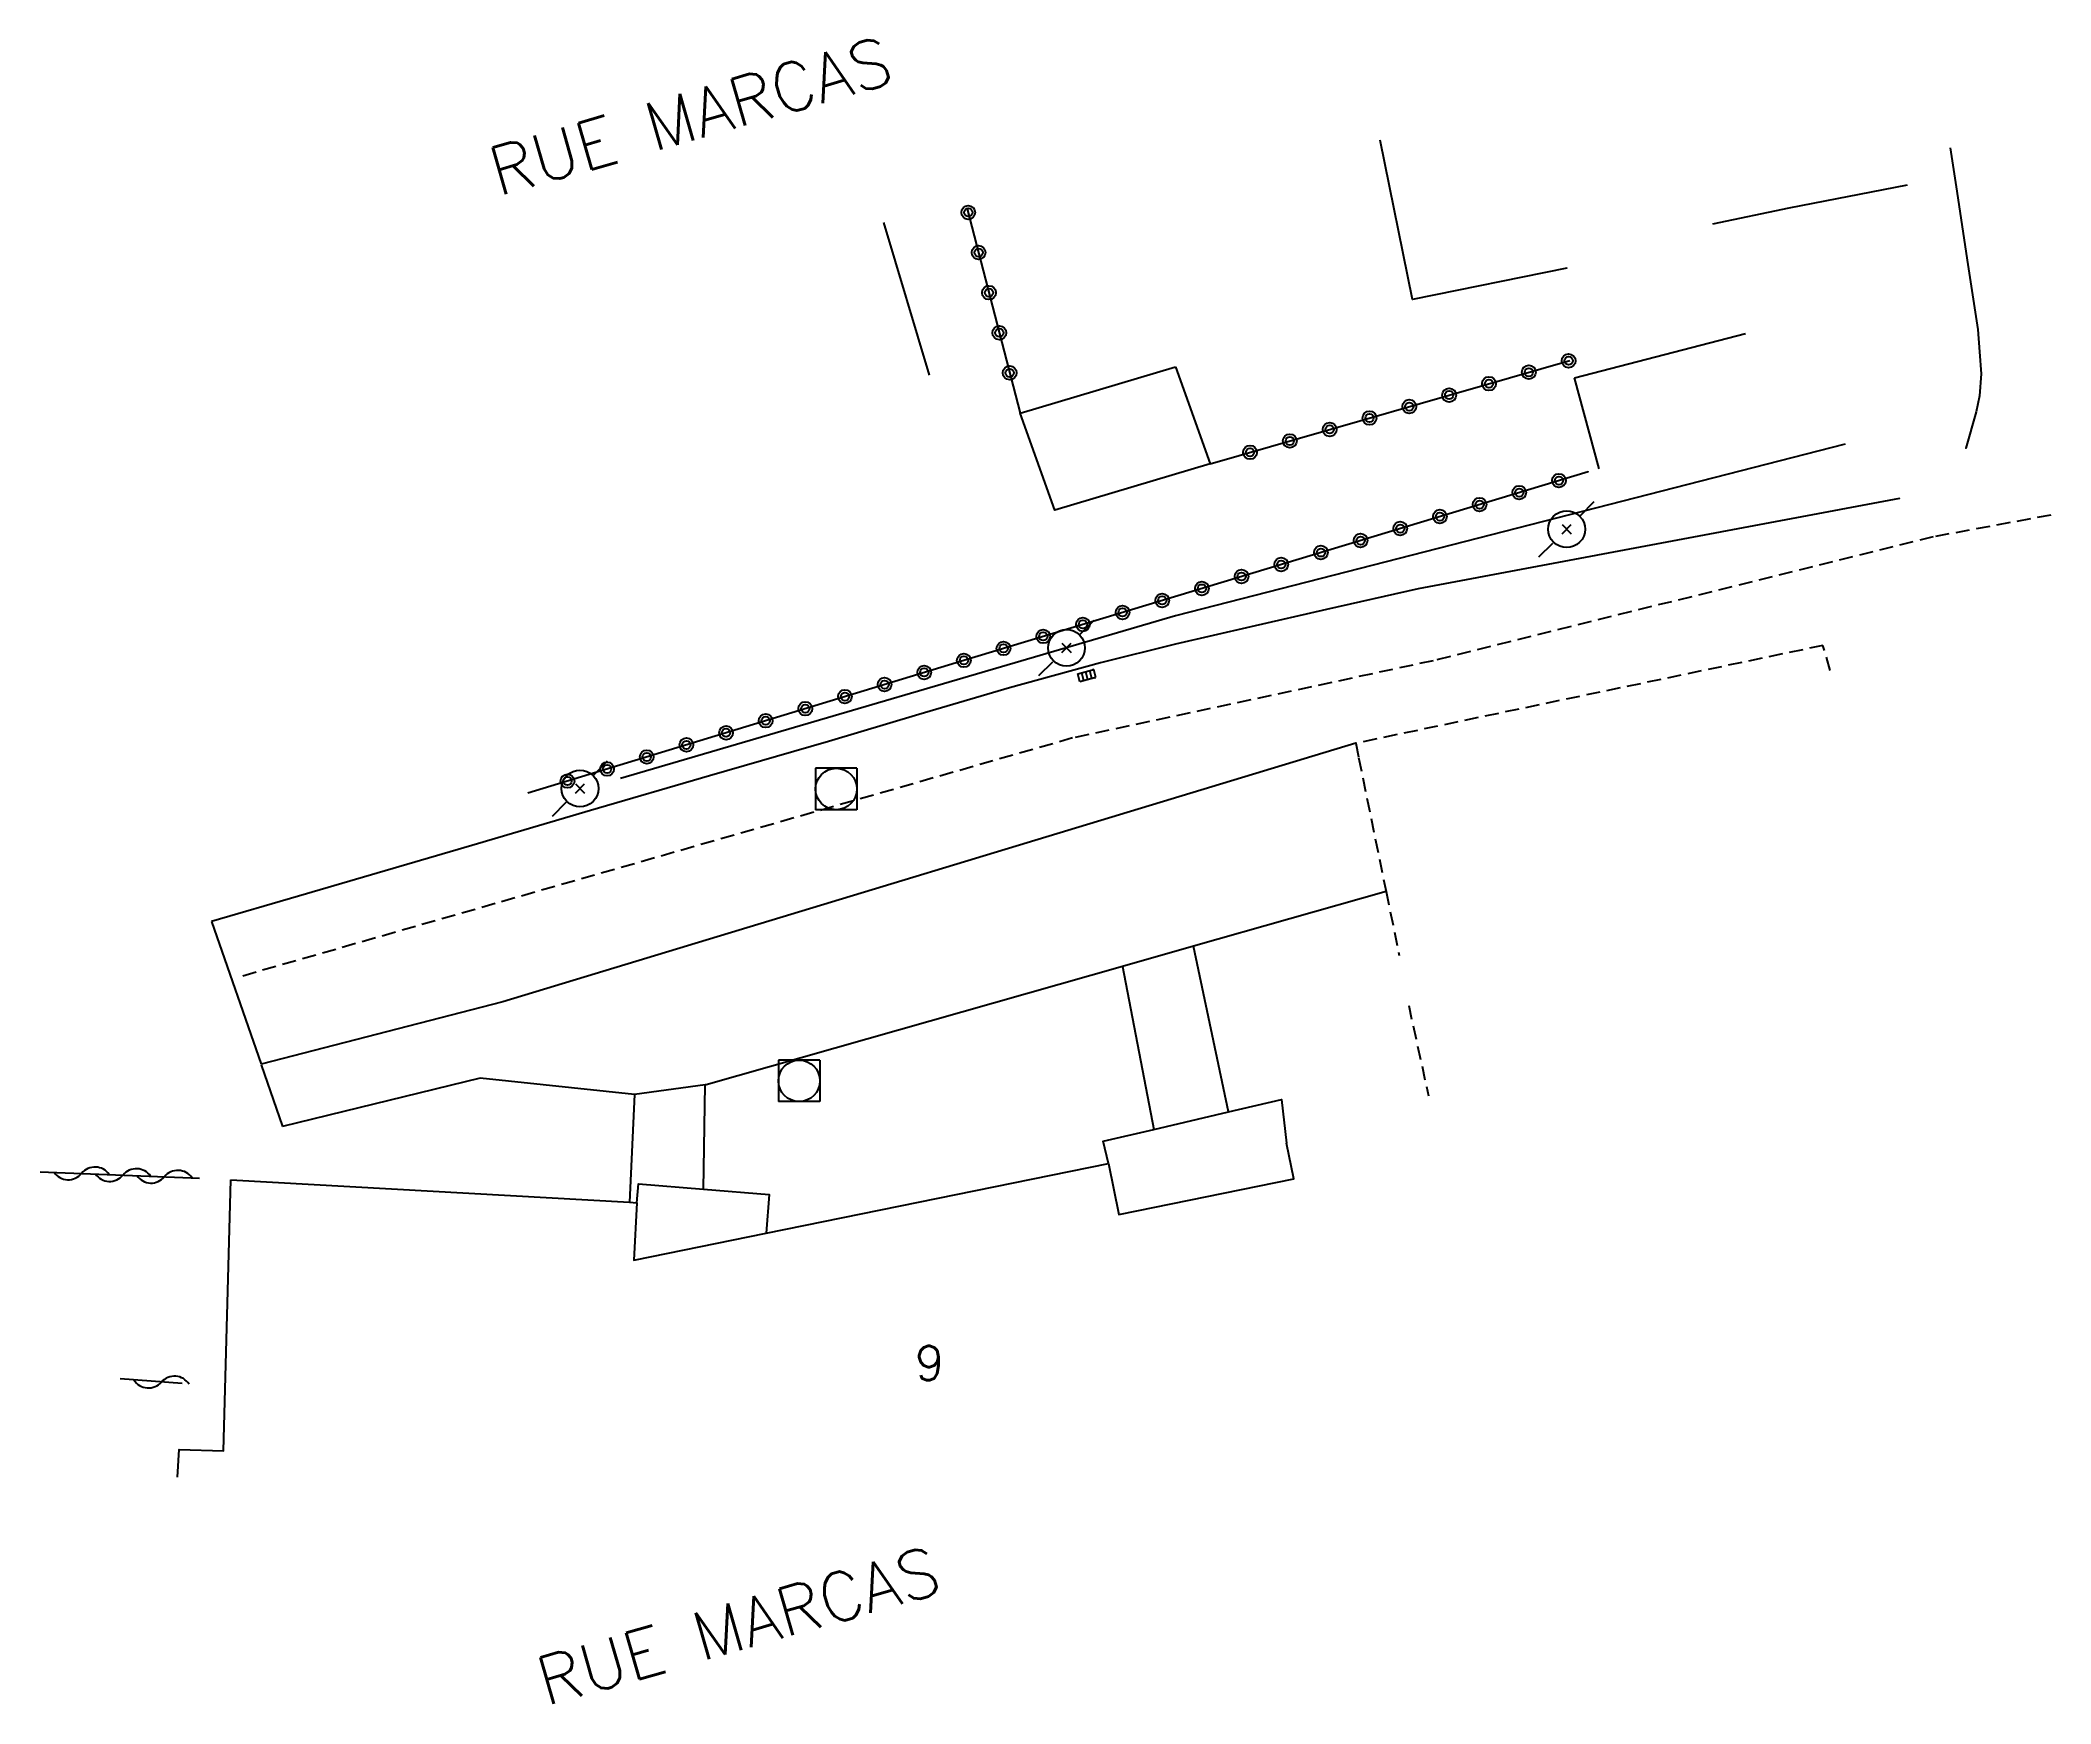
# Model space of a CAD drawing. Header units: millimetres. Extents: x 128000 to 128982, y 140190 to 140897.
# Drawn here: x 128908.7 to 128981.5, y 140215.4 to 140275.7 of the extents above.
import ezdxf
from ezdxf.enums import TextEntityAlignment as Align

# ---------------------------------------------------------------- set-up
doc = ezdxf.new("R2010")
doc.units = ezdxf.units.MM
doc.linetypes.add('DASHED', pattern=[0.75, 0.5, -0.25])
doc.layers.get('0').update_dxf_attribs({"linetype": 'CONTINUOUS'})
for name, color, linetype in [('W0001', 6, 'DASHED'), ('W0006', 2, 'CONTINUOUS'), ('W0008', 7, 'CONTINUOUS'), ('W0014', 7, 'CONTINUOUS'), ('W0017', 7, 'CONTINUOUS'), ('W0101', 7, 'CONTINUOUS'), ('W0104', 1, 'CONTINUOUS'), ('W0112', 1, 'DASHED'), ('W0303', 7, 'CONTINUOUS'), ('W0310', 3, 'CONTINUOUS'), ('W0323', 7, 'CONTINUOUS'), ('W0401', 7, 'CONTINUOUS'), ('W0420', 7, 'CONTINUOUS'), ('W0473', 7, 'CONTINUOUS'), ('W0989', 7, 'CONTINUOUS'), ('W0991', 7, 'CONTINUOUS')]:
    doc.layers.add(name, color=color, linetype=linetype)
doc.styles.get("Standard").update_dxf_attribs({"font": 'romans.shx', "width": 0.85})

# ---------------------------------------------------------------- blocks, each defined once
blk = doc.blocks.new('T473')
for p, q in [((0.500001, 0.500001), (1.000002, 1.000002)), ((-0.166667, 0.166667), (0.166667, -0.166667)), ((-0.166667, -0.166667), (0.166667, 0.166667)), ((-1.000002, -1.000002), (-0.500001, -0.500001))]:
    blk.add_line(p, q)
blk.add_ellipse((0, 0), major_axis=(0.471405, 0.471405), ratio=1, start_param=5.497787144, end_param=11.780972451)
blk = doc.blocks.new('T401')
for p, q in [((-0.3, 0.3), (0, 0.3)), ((-0.3, -0.25), (-0.3, 0.3)), ((-0.3, 0.15), (0, 0.15)), ((-0.3, 0), (0, 0)), ((0, 0.3), (0, -0.25)), ((-0.3, -0.15), (0, -0.15)), ((-0.3, -0.25), (-0.3, -0.3)), ((-0.3, -0.3), (0, -0.3)), ((0, -0.3), (0, -0.25))]:
    blk.add_line(p, q)
blk = doc.blocks.new('T420')
for p, q in [((0.75, 0.75), (-0.75, 0.75)), ((-0.75, 0.75), (-0.75, -0.75)), ((0.75, 0.75), (0.75, -0.75)), ((0.75, -0.75), (-0.75, -0.75))]:
    blk.add_line(p, q)
blk.add_ellipse((0, 0), major_axis=(-0.53, 0.53), ratio=1, start_param=3.926991, end_param=10.210176)
blk = doc.blocks.new('t310o')
at = {"color": 0, "linetype": 'Continuous'}
for centre, start, end in [((-0.5, 0.375), 216.8699, 323.1304), ((0.5, -0.375), 36.8699, 143.1303)]:
    blk.add_arc(centre, 0.625, start, end, dxfattribs=at)
blk = doc.blocks.new('t323o')
at = {"color": 0, "linetype": 'Continuous'}
for radius in [0.25, 0.15]:
    blk.add_circle((0, 0), radius, dxfattribs=at)

msp = doc.modelspace()

# ---------------------------------------------------------------- linework, layer by layer
at = {"layer": 'W0001'}
msp.add_lwpolyline([(128981.516, 140258.472), (128977.256, 140257.682), (128959.161, 140253.197), (128946.113, 140250.401), (128916.075, 140241.78)], dxfattribs=at)
at = {"layer": 'W0006'}
for points in [[(128957.457, 140244.843), (128950.482, 140242.858), (128947.913, 140242.127), (128932.852, 140237.841), (128932.818, 140237.836), (128930.253, 140237.487), (128924.675, 140238.08), (128917.519, 140236.33)], [(128916.743, 140238.569), (128917.519, 140236.33)]]:
    msp.add_lwpolyline(points, dxfattribs=at)
at = {"layer": 'W0008'}
for points in [[(128976.038, 140259.07), (128976.038, 140259.07), (128958.618, 140255.804), (128958.618, 140255.804), (128958.618, 140255.804), (128958.618, 140255.804), (128955.297, 140255.055), (128952.566, 140254.43), (128949.838, 140253.794), (128947.12, 140253.118), (128943.827, 140252.211), (128940.549, 140251.245), (128937.272, 140250.276), (128932.968, 140249.026), (128928.665, 140247.771), (128924.363, 140246.513), (128921.225, 140245.593), (128918.088, 140244.672), (128914.95, 140243.751)], [(128956.357, 140250.208), (128956.357, 140250.208), (128925.49, 140240.843), (128916.737, 140238.588)], [(128914.95, 140243.751), (128916.737, 140238.588)]]:
    msp.add_lwpolyline(points, dxfattribs=at)
at = {"layer": 'W0014'}
msp.add_lwpolyline([(128977.869, 140271.765), (128978.113, 140270.203), (128978.494, 140267.698), (128978.874, 140265.193), (128978.932, 140264.388), (128978.99, 140263.583), (128978.94, 140262.794), (128978.811, 140262.211), (128978.435, 140260.897), (128978.435, 140260.897)], dxfattribs=at)
at = {"layer": 'W0017'}
for points in [[(128969.278, 140269.023), (128972.048, 140269.598), (128976.33, 140270.432)], [(128951.758, 140236.861), (128950.482, 140242.858)], [(128947.913, 140242.127), (128949.056, 140236.227)], [(128930.253, 140237.487), (128930.077, 140233.587)], [(128932.756, 140234.063), (128932.818, 140237.836)]]:
    msp.add_lwpolyline(points, dxfattribs=at)
at = {"layer": 'W0101'}
for points in [[(128964.003, 140267.413), (128964.003, 140267.413), (128958.417, 140266.272), (128957.246, 140272.043)], [(128915.648, 140234.395), (128930.077, 140233.587), (128930.341, 140233.572), (128930.225, 140231.497), (128935.017, 140232.471), (128947.406, 140234.99), (128947.781, 140233.145), (128954.114, 140234.433), (128953.851, 140235.729)], [(128913.719, 140223.634), (128913.775, 140224.631), (128915.385, 140224.588), (128915.648, 140234.395)]]:
    msp.add_lwpolyline(points, dxfattribs=at)
at = {"layer": 'W0104'}
for points in [[(128939.264, 140269.063), (128940.917, 140263.543)], [(128964.281, 140263.437), (128970.467, 140265.052)], [(128965.165, 140260.146), (128964.281, 140263.437)], [(128947.406, 140234.99), (128947.217, 140235.795), (128949.056, 140236.227), (128951.758, 140236.861), (128953.671, 140237.31), (128953.857, 140235.73)], [(128930.341, 140233.572), (128930.396, 140234.254), (128932.756, 140234.063), (128935.131, 140233.87), (128935.017, 140232.471)]]:
    msp.add_lwpolyline(points, dxfattribs=at)
msp.add_lwpolyline([(128949.833, 140263.845), (128951.091, 140260.328), (128945.467, 140258.651), (128944.209, 140262.168)], close=True, dxfattribs=at)
at = {"layer": 'W0112'}
for points in [[(128973.53, 140252.846), (128973.27, 140253.751), (128956.357, 140250.208), (128956.464, 140249.688), (128957.457, 140244.843), (128957.934, 140242.519)], [(128958.275, 140240.71), (128958.993, 140237.445)]]:
    msp.add_lwpolyline(points, dxfattribs=at)
at = {"layer": 'W0303'}
msp.add_lwpolyline([(128974.07, 140261.041), (128949.836, 140254.822), (128929.747, 140248.932)], dxfattribs=at)
at = {"layer": 'W0310'}
for points in [[(128908.746, 140234.694), (128914.512, 140234.462)], [(128913.879, 140227.023), (128911.639, 140227.193)]]:
    msp.add_lwpolyline(points, dxfattribs=at)
at = {"layer": 'W0323'}
for points in [[(128942.301, 140269.566), (128944.209, 140262.168)], [(128951.091, 140260.328), (128964.11, 140264.072)], [(128964.773, 140260.04), (128964.773, 140260.04), (128942.17, 140253.208), (128926.393, 140248.403)]]:
    msp.add_lwpolyline(points, dxfattribs=at)

# ---------------------------------------------------------------- block references
at = {"layer": 'W0310'}
for p, rotation in [((128910.244, 140234.634), 357.6950798642603), ((128911.743, 140234.573), 357.6950798642603), ((128913.242, 140234.513), 357.6950798642603), ((128913.135, 140227.079), 175.6708594271677)]:
    msp.add_blockref('t310o', p, dxfattribs=dict(at, rotation=rotation))
at = {"layer": 'W0323'}
for p, rotation in [((128942.336, 140269.43), 284.4639236406647), ((128942.71, 140267.978), 284.4639236406647), ((128943.085, 140266.525), 284.4639236406647), ((128943.46, 140265.073), 284.4639236406647), ((128964.065, 140264.059), 16.04416059465539), ((128943.834, 140263.62), 284.4639236406647), ((128961.182, 140263.23), 16.04416059465539), ((128962.624, 140263.645), 16.04416059465539), ((128959.74, 140262.815), 16.04416059465539), ((128956.857, 140261.986), 16.04416059465539), ((128958.299, 140262.401), 16.04416059465539), ((128953.974, 140261.157), 16.04416059465539), ((128955.416, 140261.572), 16.04416059465539), ((128952.533, 140260.743), 16.04416059465539), ((128963.715, 140259.72), 196.8173734565438), ((128960.843, 140258.852), 196.8173734565438), ((128962.279, 140259.286), 196.8173734565438), ((128959.407, 140258.418), 196.8173734565438), ((128956.536, 140257.55), 196.8173734565438), ((128957.972, 140257.984), 196.8173734565438), ((128953.664, 140256.682), 196.8173734565438), ((128955.1, 140257.116), 196.8173734565438), ((128952.228, 140256.248), 196.8173734565438), ((128949.356, 140255.38), 196.8173734565438), ((128950.792, 140255.814), 196.8173734565438), ((128946.485, 140254.512), 196.8173734565438), ((128947.921, 140254.946), 196.8173734565438), ((128945.049, 140254.078), 196.8173734565438), ((128942.177, 140253.21), 196.8173734565438), ((128943.613, 140253.644), 196.8173734565438), ((128939.307, 140252.336), 196.9384951910708), ((128940.742, 140252.773), 196.9384951910708), ((128937.872, 140251.899), 196.9384951910708), ((128935.003, 140251.025), 196.9384951910708), ((128936.437, 140251.462), 196.9384951910708), ((128932.133, 140250.151), 196.9384951910708), ((128933.568, 140250.588), 196.9384951910708), ((128930.698, 140249.714), 196.9384951910708), ((128927.828, 140248.84), 196.9384951910708), ((128929.263, 140249.277), 196.9384951910708)]:
    msp.add_blockref('t323o', p, dxfattribs=dict(at, rotation=rotation))
at = {"layer": 'W0401', "rotation": 105.3992618571953}
msp.add_blockref('T401', (128946.587, 140252.801), dxfattribs=at)
at = {"layer": 'W0420', "rotation": 359.9999899820874}
for p in [(128937.557, 140248.553), (128936.215, 140237.983)]:
    msp.add_blockref('T420', p, dxfattribs=at)
at = {"layer": 'W0473'}
msp.add_blockref('T473', (128963.992, 140257.959), dxfattribs=at)
at = {"layer": 'W0473', "rotation": 359.9999899820874}
for p in [(128945.891, 140253.663), (128928.282, 140248.571)]:
    msp.add_blockref('T473', p, dxfattribs=at)

# ---------------------------------------------------------------- texts
at = {"layer": 'W0989'}
for p in [(128932.285, 140272.923), (128934.018, 140218.255)]:
    msp.add_text('RUE MARCAS', height=1.75, rotation=16.0137, dxfattribs=at).set_placement(p, align=Align.MIDDLE_CENTER)
at = {"layer": 'W0991'}
msp.add_text('9', height=1.25, dxfattribs=at).set_placement((128940.938, 140227.769), align=Align.MIDDLE_CENTER)

doc.saveas('drawing.dxf')
